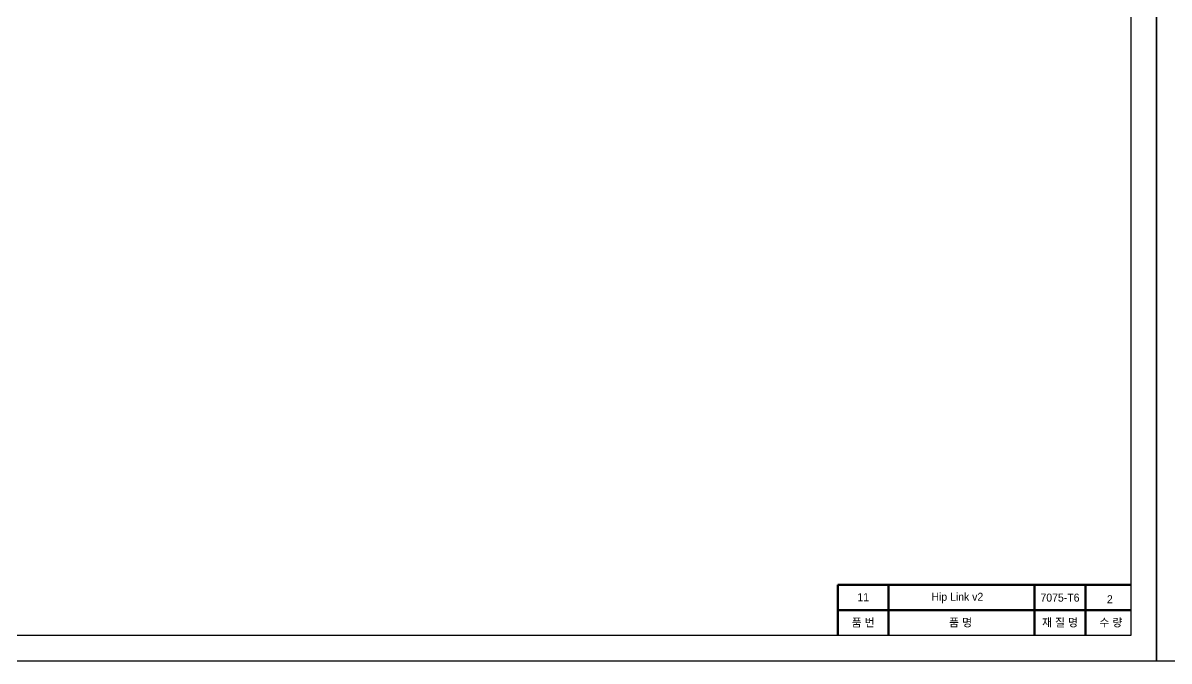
# Model space of a CAD drawing. Header units: millimetres. Extents: x 0 to 7560, y -1188 to 891.
# Drawn here: x 2074.1 to 2525.1, y -1187.8 to -936.7 of the extents above; entities that cross this region are included whole.
import ezdxf

# ---------------------------------------------------------------- set-up
doc = ezdxf.new("R2010")
doc.units = ezdxf.units.MM
doc.linetypes.add('CENTER', pattern=[10.16, 6.35, -1.27, 1.27, -1.27])
doc.layers.get('0').update_dxf_attribs({"lineweight": 50})
doc.layers.add('중심선', color=1, linetype='CENTER', lineweight=25)
doc.layers.add('중요 치수', color=4, linetype='Continuous', lineweight=18)
doc.styles.get("Standard").update_dxf_attribs({"font": 'arial.ttf', "height": 2})

msp = doc.modelspace()

# ---------------------------------------------------------------- linework, layer by layer
for p, q in [((2394.749, -1157.768), (2510.146, -1157.768)), ((2394.749, -1177.768), (2394.749, -1157.768)), ((2414.749, -1177.768), (2414.749, -1157.768)), ((2472.232, -1177.768), (2472.232, -1157.768)), ((2492.232, -1177.768), (2492.232, -1157.768)), ((2394.749, -1167.768), (2510.146, -1167.768))]:
    msp.add_line(p, q)
at = {"layer": '중심선', "linetype": 'ByBlock', "ltscale": 0.5}
for points in [[(1680.146, -593.768), (2520.146, -593.768), (2520.146, -1187.768), (1680.146, -1187.768)], [(2520.146, -593.768), (3360.146, -593.768), (3360.146, -1187.768), (2520.146, -1187.768)], [(1690.146, -603.768), (2510.146, -603.768), (2510.146, -1177.768), (1690.146, -1177.768)]]:
    msp.add_lwpolyline(points, close=True, dxfattribs=at)

# ---------------------------------------------------------------- texts
at = {"char_height": 3.15, "attachment_point": 5}
for s, width, insert in [('{\\fGulim|b0|i0|c129|p50;\\C6;11}', 20, (2404.785, -1162.634)), ('{\\fGulim|b0|i0|c129|p50;\\C6;7075-T6}', 20, (2482.217, -1162.836)), ('{\\fGulim|b0|i0|c129|p50;\\C6;2}', 20, (2501.837, -1163.45)), ('{\\fGulim|b0|i0|c129|p50;\\C6;품 번}', 20, (2404.749, -1172.768)), ('{\\C6;품 명}', 40, (2443.106, -1172.768)), ('{\\fGulim|b0|i0|c129|p50;\\C6;재 질 명}', 20, (2482.232, -1172.768)), ('{\\fGulim|b0|i0|c129|p50;\\C6;수 량}', 20, (2502.232, -1172.768))]:
    msp.add_mtext_dynamic_manual_height_columns(s, width=width, gutter_width=12.5, heights=[0], dxfattribs=dict(at, insert=insert))
at = {"layer": '중요 치수', "insert": (2431.633, -1160.91), "char_height": 3.15, "width": 57.09273, "attachment_point": 1}
msp.add_mtext('{\\fGulim|b0|i0|c129|p50;\\C6;Hip Link v2}', dxfattribs=at)

doc.saveas('drawing.dxf')
